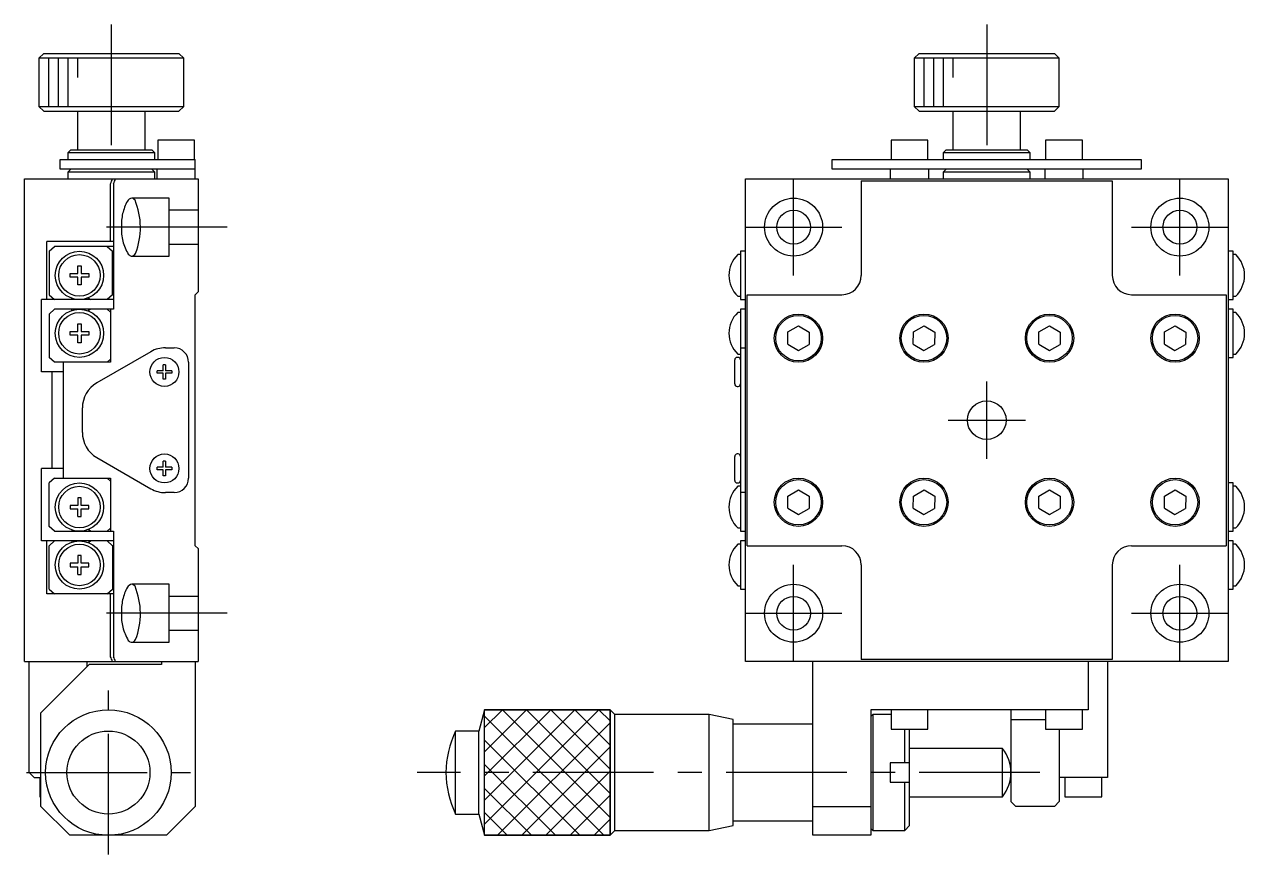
# Model space of a CAD drawing. Extents: x 13 to 355, y -3 to 252.
# Drawn here: x 229 to 355.4, y 127.5 to 213.5 of the extents above; entities that cross this region are included whole.
import ezdxf

# ---------------------------------------------------------------- set-up
doc = ezdxf.new("R2010")
doc.units = 0
doc.header["$LTSCALE"] = 10
doc.linetypes.add('CENTER', pattern=[2, 1.25, -0.25, 0.25, -0.25])
doc.linetypes.add('DASHED', pattern=[3.5, 2, -1.5])
doc.layers.get('0').update_dxf_attribs({"linetype": 'CONTINUOUS'})
doc.layers.add('CENTER', color=1, linetype='CENTER')

msp = doc.modelspace()

# ---------------------------------------------------------------- linework, layer by layer
at = {"color": 7, "linetype": 'CONTINUOUS'}
for p, q in [((231, 210.5), (230.5, 210)), ((230.5, 210), (230.5, 205)), ((245.5, 210), (230.5, 210)), ((231, 210.5), (245, 210.5)), ((245.5, 210), (245, 210.5)), ((245.5, 205), (245.5, 210)), ((321.655413, 210.5), (321.155413, 210)), ((321.155413, 210), (321.155413, 205)), ((336.155413, 210), (321.155413, 210)), ((321.655413, 210.5), (335.655413, 210.5)), ((336.155413, 210), (335.655413, 210.5)), ((336.155413, 205), (336.155413, 210)), ((230.5, 205), (231, 204.5)), ((230.5, 205), (245.5, 205)), ((245, 204.5), (245.5, 205)), ((321.155413, 205), (321.655413, 204.5)), ((321.155413, 205), (336.155413, 205)), ((335.655413, 204.5), (336.155413, 205)), ((231, 204.5), (245, 204.5)), ((234.5, 204.5), (234.5, 200.5)), ((241.5, 200.5), (241.5, 204.5)), ((321.655413, 204.5), (335.655413, 204.5)), ((325.155413, 204.5), (325.155413, 200.5)), ((332.155413, 200.5), (332.155413, 204.5)), ((242.8, 201.5), (242.8, 199.5)), ((246.6, 201.5), (242.8, 201.5)), ((246.6, 199.5), (246.6, 201.5)), ((322.555413, 201.5), (318.755413, 201.5)), ((318.755413, 201.5), (318.755413, 199.5)), ((322.555413, 199.5), (322.555413, 201.5)), ((338.555413, 201.5), (334.755413, 201.5)), ((334.755413, 201.5), (334.755413, 199.5)), ((338.555413, 199.5), (338.555413, 201.5)), ((233.8, 200.5), (233.5, 200.2)), ((233.5, 200.2), (233.5, 199.5)), ((242.5, 200.2), (233.5, 200.2)), ((233.8, 200.5), (242.2, 200.5)), ((242.5, 200.2), (242.2, 200.5)), ((242.5, 199.5), (242.5, 200.2)), ((324.455413, 200.5), (324.155413, 200.2)), ((324.155413, 200.2), (324.155413, 199.5)), ((333.155413, 200.2), (324.155413, 200.2)), ((324.455413, 200.5), (332.855413, 200.5)), ((333.155413, 200.2), (332.855413, 200.5)), ((333.155413, 199.5), (333.155413, 200.2)), ((232.7, 198.5), (232.7, 199.5)), ((232.7, 199.5), (246.7, 199.5)), ((246.7, 198.5), (232.7, 198.5)), ((233.8, 198.5), (233.5, 198.2)), ((242.5, 198.2), (242.2, 198.5)), ((242.7, 198.5), (242.7, 197.5)), ((246.7, 197.5), (246.7, 199.5)), ((312.655413, 198.5), (312.655413, 199.5)), ((312.655413, 199.5), (344.655413, 199.5)), ((344.655413, 198.5), (312.655413, 198.5)), ((318.655413, 198.5), (318.655413, 197.5)), ((322.655413, 197.5), (322.655413, 198.5)), ((324.455413, 198.5), (324.155413, 198.2)), ((333.155413, 198.2), (332.855413, 198.5)), ((334.655413, 198.5), (334.655413, 197.5)), ((338.655413, 197.5), (338.655413, 198.5)), ((344.655413, 199.5), (344.655413, 198.5)), ((229, 147.5), (229, 197.5)), ((229, 197.5), (247, 197.5)), ((233.5, 198.2), (233.5, 197.5)), ((242.5, 198.2), (233.5, 198.2)), ((242.5, 197.5), (242.5, 198.2)), ((247, 197.5), (247, 185.8)), ((303.655413, 147.5), (303.655413, 197.5)), ((303.655413, 197.5), (353.655413, 197.5)), ((315.655413, 197.3), (341.655413, 197.3)), ((315.655413, 197.3), (315.655413, 187.5)), ((324.155413, 198.2), (324.155413, 197.5)), ((333.155413, 198.2), (324.155413, 198.2)), ((333.155413, 197.5), (333.155413, 198.2)), ((341.655413, 197.3), (341.655413, 187.5)), ((353.655413, 197.5), (353.655413, 147.5)), ((237.915193, 191), (237.915193, 197)), ((238.240949, 197), (238.240949, 184)), ((231.335456, 185), (231.335456, 191)), ((238.240949, 191), (231.335456, 191)), ((231.547455, 190), (232.1225, 190.5)), ((231.547455, 190), (231.547455, 185.5)), ((238.240949, 190.5), (232.1225, 190.5)), ((237.583274, 190.5), (238.110673, 190)), ((238.110673, 185.5), (238.110673, 190)), ((238.110673, 190), (238.240949, 190)), ((303.155413, 189.65), (302.863166, 189.65)), ((303.655413, 190), (303.155413, 190)), ((303.155413, 190), (303.155413, 185)), ((354.155413, 190), (353.655413, 190)), ((354.155413, 185), (354.155413, 190)), ((354.447661, 189.65), (354.155413, 189.65)), ((234.52, 188.473388), (234.88, 188.473388)), ((234.52, 187.68), (234.52, 188.473388)), ((234.88, 188.473388), (234.88, 187.68)), ((233.726612, 187.68), (234.52, 187.68)), ((233.726612, 187.32), (233.726612, 187.68)), ((234.52, 187.32), (233.726612, 187.32)), ((234.52, 186.526612), (234.52, 187.32)), ((234.88, 187.68), (235.673388, 187.68)), ((234.88, 187.32), (234.88, 186.526612)), ((235.673388, 187.32), (234.88, 187.32)), ((235.673388, 187.68), (235.673388, 187.32)), ((234.88, 186.526612), (234.52, 186.526612)), ((246.7, 185.5), (247, 185.8)), ((230.780788, 177.5), (230.780788, 185)), ((238.240949, 185), (230.780788, 185)), ((231.547455, 185.5), (232.1225, 185)), ((233.863938, 185), (233.940702, 185.118432)), ((235.602909, 185.16913), (235.86053, 185)), ((238.110673, 185.5), (237.583274, 185)), ((238.240949, 185.5), (238.110673, 185.5)), ((246.7, 159.5), (246.7, 185.5)), ((302.863166, 185.35), (303.155413, 185.35)), ((303.155413, 185), (303.655413, 185)), ((303.855413, 159.5), (303.855413, 185.5)), ((303.855413, 185.5), (313.655413, 185.5)), ((343.655413, 185.5), (353.455413, 185.5)), ((353.455413, 185.5), (353.455413, 159.5)), ((353.655413, 185), (354.155413, 185)), ((354.155413, 185.35), (354.447661, 185.35)), ((232.1225, 184), (231.547455, 183.5)), ((231.547455, 183.5), (231.547455, 179)), ((238.240949, 184), (232.1225, 184)), ((233.940702, 183.881568), (233.863938, 184)), ((235.86053, 184), (235.602909, 183.83087)), ((237.583274, 184), (237.915233, 183.685363)), ((237.915193, 184), (237.915193, 178.5)), ((303.155413, 183.65), (302.863166, 183.65)), ((303.655413, 184), (303.155413, 184)), ((303.155413, 184), (303.155413, 161)), ((354.155413, 184), (353.655413, 184)), ((354.155413, 179), (354.155413, 184)), ((354.447661, 183.65), (354.155413, 183.65)), ((234.52, 182.473388), (234.88, 182.473388)), ((234.52, 181.68), (234.52, 182.473388)), ((234.88, 182.473388), (234.88, 181.68)), ((308.06121, 181.645021), (309.166917, 182.270118)), ((309.166917, 182.270118), (310.26112, 181.625097)), ((321.06121, 181.645021), (322.166917, 182.270118)), ((322.166917, 182.270118), (323.26112, 181.625097)), ((334.06121, 181.645021), (335.166917, 182.270118)), ((335.166917, 182.270118), (336.26112, 181.625097)), ((347.06121, 181.645021), (348.166917, 182.270118)), ((348.166917, 182.270118), (349.26112, 181.625097)), ((233.726612, 181.68), (234.52, 181.68)), ((233.726612, 181.32), (233.726612, 181.68)), ((234.52, 181.32), (233.726612, 181.32)), ((234.52, 180.526612), (234.52, 181.32)), ((234.88, 181.68), (235.673388, 181.68)), ((234.88, 181.32), (234.88, 180.526612)), ((235.673388, 181.32), (234.88, 181.32)), ((235.673388, 181.68), (235.673388, 181.32)), ((308.049707, 180.374903), (308.06121, 181.645021)), ((310.26112, 181.625097), (310.249616, 180.354979)), ((321.049707, 180.374903), (321.06121, 181.645021)), ((323.26112, 181.625097), (323.249616, 180.354979)), ((334.049707, 180.374903), (334.06121, 181.645021)), ((336.26112, 181.625097), (336.249616, 180.354979)), ((347.049707, 180.374903), (347.06121, 181.645021)), ((349.26112, 181.625097), (349.249616, 180.354979)), ((234.88, 180.526612), (234.52, 180.526612)), ((242.098076, 179.598076), (236.5, 176.366025)), ((243.598076, 180), (244.5, 180)), ((303.155413, 180), (303.655413, 180)), ((308.049707, 180.374903), (309.14391, 179.729881)), ((309.14391, 179.729881), (310.249616, 180.354979)), ((321.049707, 180.374903), (322.14391, 179.729881)), ((322.14391, 179.729881), (323.249616, 180.354979)), ((334.049707, 180.374903), (335.14391, 179.729881)), ((335.14391, 179.729881), (336.249616, 180.354979)), ((347.049707, 180.374903), (348.14391, 179.729881)), ((348.14391, 179.729881), (349.249616, 180.354979)), ((232.1225, 178.5), (231.547455, 179)), ((237.915193, 178.5), (232.1225, 178.5)), ((233, 178.5), (233, 166.5)), ((237.915233, 178.814637), (237.583274, 178.5)), ((243.375, 177.625), (243.375, 178.25)), ((243.625, 178.25), (243.375, 178.25)), ((243.625, 178.25), (243.625, 177.625)), ((246, 178.5), (246, 166.5)), ((302.555413, 176.25), (302.555413, 178.75)), ((302.905413, 179), (302.805413, 179)), ((302.863166, 179.35), (303.155413, 179.35)), ((353.655413, 179), (354.155413, 179)), ((354.155413, 179.35), (354.447661, 179.35)), ((233, 177.5), (230.780788, 177.5)), ((231.889035, 167.5), (231.889035, 177.5)), ((242.75, 177.375), (242.75, 177.625)), ((243.375, 177.625), (242.75, 177.625)), ((243.375, 177.375), (242.75, 177.375)), ((243.375, 176.75), (243.375, 177.375)), ((244.25, 177.625), (243.625, 177.625)), ((243.625, 177.375), (243.625, 176.75)), ((244.25, 177.375), (243.625, 177.375)), ((244.25, 177.625), (244.25, 177.375)), ((243.625, 176.75), (243.375, 176.75)), ((302.805413, 176), (302.905413, 176)), ((235, 171.232051), (235, 173.767949)), ((236.5, 168.633975), (242.098076, 165.401924)), ((243.375, 167.625), (243.375, 168.25)), ((243.625, 168.25), (243.375, 168.25)), ((243.625, 168.25), (243.625, 167.625)), ((302.555413, 166.25), (302.555413, 168.75)), ((302.905413, 169), (302.805413, 169)), ((230.780788, 160), (230.780788, 167.5)), ((233, 167.5), (230.780788, 167.5)), ((242.75, 167.375), (242.75, 167.625)), ((243.375, 167.625), (242.75, 167.625)), ((243.375, 167.375), (242.75, 167.375)), ((243.375, 166.75), (243.375, 167.375)), ((244.25, 167.625), (243.625, 167.625)), ((243.625, 167.375), (243.625, 166.75)), ((244.25, 167.375), (243.625, 167.375)), ((244.25, 167.625), (244.25, 167.375)), ((232.1225, 166.5), (231.547455, 166)), ((231.547455, 161.5), (231.547455, 166)), ((232.1225, 166.5), (237.915193, 166.5)), ((237.915233, 166.185363), (237.583274, 166.5)), ((237.915193, 166.5), (237.915193, 161)), ((243.625, 166.75), (243.375, 166.75)), ((302.805413, 166), (302.905413, 166)), ((303.155413, 165.65), (302.863166, 165.65)), ((354.155413, 166), (353.655413, 166)), ((354.155413, 161), (354.155413, 166)), ((354.447661, 165.65), (354.155413, 165.65)), ((234.88, 164.473388), (234.52, 164.473388)), ((234.52, 164.473388), (234.52, 163.68)), ((234.88, 163.68), (234.88, 164.473388)), ((244.5, 165), (243.598076, 165)), ((303.655413, 165), (303.155413, 165)), ((308.049707, 163.374903), (308.06121, 164.645021)), ((308.06121, 164.645021), (309.166917, 165.270118)), ((309.166917, 165.270118), (310.26112, 164.625097)), ((310.26112, 164.625097), (310.249616, 163.354979)), ((321.049707, 163.374903), (321.06121, 164.645021)), ((321.06121, 164.645021), (322.166917, 165.270118)), ((322.166917, 165.270118), (323.26112, 164.625097)), ((323.26112, 164.625097), (323.249616, 163.354979)), ((334.049707, 163.374903), (334.06121, 164.645021)), ((334.06121, 164.645021), (335.166917, 165.270118)), ((335.166917, 165.270118), (336.26112, 164.625097)), ((336.26112, 164.625097), (336.249616, 163.354979)), ((347.049707, 163.374903), (347.06121, 164.645021)), ((347.06121, 164.645021), (348.166917, 165.270118)), ((348.166917, 165.270118), (349.26112, 164.625097)), ((349.26112, 164.625097), (349.249616, 163.354979)), ((234.52, 163.68), (233.726612, 163.68)), ((233.726612, 163.68), (233.726612, 163.32)), ((233.726612, 163.32), (234.52, 163.32)), ((234.52, 162.526612), (234.52, 163.32)), ((235.673388, 163.68), (234.88, 163.68)), ((234.88, 163.32), (235.673388, 163.32)), ((234.88, 162.526612), (234.88, 163.32)), ((235.673388, 163.32), (235.673388, 163.68)), ((308.049707, 163.374903), (309.14391, 162.729881)), ((309.14391, 162.729881), (310.249616, 163.354979)), ((321.049707, 163.374903), (322.14391, 162.729881)), ((322.14391, 162.729881), (323.249616, 163.354979)), ((334.049707, 163.374903), (335.14391, 162.729881)), ((335.14391, 162.729881), (336.249616, 163.354979)), ((347.049707, 163.374903), (348.14391, 162.729881)), ((348.14391, 162.729881), (349.249616, 163.354979)), ((234.52, 162.526612), (234.88, 162.526612)), ((232.1225, 161), (231.547455, 161.5)), ((232.1225, 161), (238.240949, 161)), ((233.940702, 161.118432), (233.863938, 161)), ((235.86053, 161), (235.602909, 161.16913)), ((237.583274, 161), (237.915233, 161.314637)), ((238.240949, 161), (238.240949, 148)), ((302.863166, 161.35), (303.155413, 161.35)), ((303.155413, 161), (303.655413, 161)), ((353.655413, 161), (354.155413, 161)), ((354.155413, 161.35), (354.447661, 161.35)), ((238.240949, 160), (230.780788, 160)), ((231.335456, 154.5), (231.335456, 160)), ((231.547455, 159.5), (232.1225, 160)), ((231.547455, 155), (231.547455, 159.5)), ((233.863938, 160), (233.940702, 159.881568)), ((235.602909, 159.83087), (235.86053, 160)), ((238.110673, 159.5), (237.583274, 160)), ((238.110673, 159.5), (238.110673, 155)), ((238.240949, 159.5), (238.110673, 159.5)), ((247, 159.2), (246.7, 159.5)), ((303.155413, 159.65), (302.863166, 159.65)), ((303.655413, 160), (303.155413, 160)), ((303.155413, 160), (303.155413, 155)), ((303.855413, 159.5), (313.655413, 159.5)), ((343.655413, 159.5), (353.455413, 159.5)), ((354.155413, 160), (353.655413, 160)), ((354.155413, 155), (354.155413, 160)), ((354.447661, 159.65), (354.155413, 159.65)), ((234.88, 158.473388), (234.52, 158.473388)), ((234.52, 158.473388), (234.52, 157.68)), ((234.88, 157.68), (234.88, 158.473388)), ((247, 159.2), (247, 147.5)), ((234.52, 157.68), (233.726612, 157.68)), ((233.726612, 157.68), (233.726612, 157.32)), ((233.726612, 157.32), (234.52, 157.32)), ((234.52, 156.526612), (234.52, 157.32)), ((235.673388, 157.68), (234.88, 157.68)), ((234.88, 156.526612), (234.88, 157.32)), ((234.88, 157.32), (235.673388, 157.32)), ((235.673388, 157.32), (235.673388, 157.68)), ((315.655413, 157.5), (315.655413, 147.7)), ((341.655413, 157.5), (341.655413, 147.7)), ((234.52, 156.526612), (234.88, 156.526612)), ((238.240949, 154.5), (231.335456, 154.5)), ((231.547455, 155), (232.1225, 154.5)), ((237.583274, 154.5), (238.110673, 155)), ((237.915193, 148), (237.915193, 154.5)), ((238.110673, 155), (238.240949, 155)), ((302.863166, 155.35), (303.155413, 155.35)), ((303.155413, 155), (303.655413, 155)), ((353.655413, 155), (354.155413, 155)), ((354.155413, 155.35), (354.447661, 155.35)), ((229, 147.5), (247, 147.5)), ((229.5, 136), (229.5, 147.5)), ((235.7, 147.2), (230.7, 142.2)), ((235.5, 147), (235.5, 147.5)), ((243.2, 147.2), (235.7, 147.2)), ((243.2, 147.5), (243.2, 147.2)), ((246.7, 147.5), (246.7, 132.5)), ((353.655413, 147.5), (303.655413, 147.5)), ((310.655413, 129.5), (310.655413, 147.5)), ((341.655413, 147.7), (315.655413, 147.7)), ((339.155413, 147.5), (339.155413, 142.5)), ((341.155413, 147.5), (341.155413, 135.5)), ((230.7, 132.5), (230.7, 142.2)), ((276.655406, 142.499999), (276.065918, 140.3)), ((276.655406, 142.499999), (289.655407, 142.499999)), ((276.655406, 129.500001), (276.655406, 142.499999)), ((290.155409, 141.999996), (289.655407, 142.499999)), ((289.655407, 142.499999), (289.655407, 129.500001)), ((299.905414, 141.999996), (290.155409, 141.999996)), ((290.155409, 130.000004), (290.155409, 141.999996)), ((302.405413, 141.499997), (299.905414, 141.999996)), ((299.905414, 130.000004), (299.905414, 141.999996)), ((339.155413, 142.5), (316.655413, 142.5)), ((316.655413, 142.5), (316.655413, 129.5)), ((316.855413, 142), (316.655413, 141.8)), ((318.755413, 142), (316.855413, 142)), ((316.855413, 142), (316.855413, 130)), ((318.755413, 142.5), (318.755413, 140.5)), ((322.555413, 140.5), (322.555413, 142.5)), ((331.155413, 142.5), (331.155413, 133)), ((334.755413, 142.5), (334.755413, 140.5)), ((338.555413, 140.5), (338.555413, 142.5)), ((276.065918, 140.3), (273.655407, 140.3)), ((273.655407, 131.7), (273.655407, 140.3)), ((276.065918, 131.7), (276.065918, 140.3)), ((302.405413, 130.500003), (302.405413, 141.499997)), ((310.655413, 141), (302.405413, 141)), ((318.755413, 140.5), (322.555413, 140.5)), ((320.155413, 137), (320.155413, 140.5)), ((320.655413, 130.5), (320.655413, 140.5)), ((331.155413, 141.5), (334.755413, 141.5)), ((334.755413, 140.5), (338.555413, 140.5)), ((336.155413, 140.5), (336.155413, 133)), ((330.277904, 138.499996), (320.655413, 138.499996)), ((330.277904, 133.500004), (330.277904, 138.499996)), ((318.655413, 137), (318.655413, 135)), ((320.655413, 137), (318.655413, 137)), ((229.5, 136), (230, 135.5)), ((230, 135.5), (230.7, 135.5)), ((230.6, 135.5), (230.6, 133.5)), ((341.155413, 135.5), (336.155413, 135.5)), ((336.755413, 135.5), (336.755413, 133.5)), ((340.555413, 133.5), (340.555413, 135.5)), ((318.655413, 135), (320.655413, 135)), ((320.155413, 130), (320.155413, 135)), ((230.6, 133.5), (230.7, 133.5)), ((320.655413, 133.500004), (330.277904, 133.500004)), ((331.655413, 132.5), (331.155413, 133)), ((336.155413, 133), (335.655413, 132.5)), ((336.755413, 133.5), (340.555413, 133.5)), ((230.7, 132.5), (233.7, 129.5)), ((243.7, 129.5), (246.7, 132.5)), ((273.655407, 131.7), (276.065918, 131.7)), ((276.065918, 131.7), (276.655406, 129.500001)), ((310.655413, 132.5), (316.655413, 132.5)), ((335.655413, 132.5), (331.655413, 132.5)), ((299.905414, 130.000004), (302.405413, 130.500003)), ((302.405413, 131), (310.655413, 131)), ((316.655413, 130.2), (316.855413, 130)), ((320.155413, 130), (320.655413, 130.5)), ((243.7, 129.5), (233.7, 129.5)), ((289.655407, 129.500001), (276.655406, 129.500001)), ((289.655407, 129.500001), (290.155409, 130.000004)), ((290.155409, 130.000004), (299.905414, 130.000004)), ((316.655413, 129.5), (310.655413, 129.5)), ((316.855413, 130), (320.155413, 130))]:
    msp.add_line(p, q, dxfattribs=at)
at = {"color": 3, "linetype": 'CONTINUOUS'}
for p, q in [((231.5, 210), (231.5, 205)), ((232.5, 210), (232.5, 205)), ((233.5, 210), (233.5, 205)), ((234.5, 210), (234.5, 208)), ((322.155413, 210), (322.155413, 205)), ((323.155413, 210), (323.155413, 205)), ((324.155413, 210), (324.155413, 205)), ((325.155413, 210), (325.155413, 208)), ((289.655407, 142.499999), (276.655406, 142.499999)), ((276.655406, 129.500001), (276.655406, 142.499999)), ((276.655406, 140.655406), (278.499999, 142.499999)), ((276.655406, 138.155406), (280.999999, 142.499999)), ((276.655406, 135.655406), (283.499999, 142.499999)), ((276.655406, 133.155406), (285.999999, 142.499999)), ((276.655406, 130.655406), (288.499999, 142.499999)), ((276.655406, 141.844594), (288.999999, 129.500001)), ((278.500001, 142.499999), (289.655407, 131.344593)), ((281.000001, 142.499999), (289.655407, 133.844593)), ((283.500001, 142.499999), (289.655407, 136.344593)), ((286.000001, 142.499999), (289.655407, 138.844593)), ((288.500001, 142.499999), (289.655407, 141.344593)), ((289.655407, 129.500001), (289.655407, 142.499999)), ((278.000001, 129.500001), (289.655407, 141.155407)), ((276.655406, 139.344594), (286.499999, 129.500001)), ((280.500001, 129.500001), (289.655407, 138.655407)), ((276.655406, 136.844594), (283.999999, 129.500001)), ((283.000001, 129.500001), (289.655407, 136.155407)), ((276.655406, 134.344594), (281.499999, 129.500001)), ((285.500001, 129.500001), (289.655407, 133.655407)), ((276.655406, 131.844594), (278.999999, 129.500001)), ((288.000001, 129.500001), (289.655407, 131.155407)), ((276.655406, 129.500001), (289.655407, 129.500001))]:
    msp.add_line(p, q, dxfattribs=at)
at = {"color": 3, "linetype": 'DASHED'}
for p, q in [((239.754718, 195.307998), (239.67028, 195.204626)), ((239.841027, 195.389893), (239.754718, 195.307998)), ((239.972578, 195.470943), (239.841027, 195.389893)), ((240.110469, 195.5), (239.972578, 195.470943)), ((244, 195.5), (240.110443, 195.5)), ((240.142372, 195.498408), (240.110469, 195.5)), ((240.265227, 195.461472), (240.142372, 195.498408)), ((240.381409, 195.377741), (240.265227, 195.461472)), ((240.454971, 195.296915), (240.381409, 195.377741)), ((244, 189.5), (244, 195.5)), ((247, 194.25), (244, 194.25)), ((239.751185, 189.69586), (239.834081, 189.615832)), ((239.834081, 189.615832), (239.9196, 189.555454)), ((239.9196, 189.555454), (240.04932, 189.505776)), ((240.222071, 189.519829), (240.345584, 189.590978)), ((240.345584, 189.590978), (240.426981, 189.669597)), ((240.426981, 189.669597), (240.504943, 189.771974)), ((244, 190.75), (247, 190.75)), ((240.04932, 189.505776), (240.110469, 189.5)), ((240.110432, 189.5), (244, 189.5)), ((240.110469, 189.5), (240.222071, 189.519829)), ((239.972578, 155.470943), (239.841027, 155.389893)), ((240.110469, 155.5), (239.972578, 155.470943)), ((244, 155.5), (240.110443, 155.5)), ((240.142372, 155.498408), (240.110469, 155.5)), ((240.265227, 155.461472), (240.142372, 155.498408)), ((240.381409, 155.377741), (240.265227, 155.461472)), ((244, 149.5), (244, 155.5)), ((239.754718, 155.307998), (239.67028, 155.204626)), ((239.841027, 155.389893), (239.754718, 155.307998)), ((240.454971, 155.296915), (240.381409, 155.377741)), ((247, 154.25), (244, 154.25)), ((244, 150.75), (247, 150.75)), ((239.751185, 149.69586), (239.834081, 149.615832)), ((239.834081, 149.615832), (239.9196, 149.555454)), ((239.9196, 149.555454), (240.04932, 149.505776)), ((240.04932, 149.505776), (240.110469, 149.5)), ((240.110432, 149.5), (244, 149.5)), ((240.110469, 149.5), (240.222071, 149.519829)), ((240.222071, 149.519829), (240.345584, 149.590978)), ((240.345584, 149.590978), (240.426981, 149.669597)), ((240.426981, 149.669597), (240.504943, 149.771974))]:
    msp.add_line(p, q, dxfattribs=at)
for centre in [(308.655413, 192.5), (348.655413, 192.5), (308.655413, 152.5), (348.655413, 152.5)]:
    msp.add_circle(centre, 3, dxfattribs=at)
at = {"color": 7, "linetype": 'CONTINUOUS'}
for centre, radius in [((308.655413, 192.5), 1.75), ((348.655413, 192.5), 1.75), ((234.7, 187.5), 2.5), ((234.7, 187.5), 2.15), ((234.7, 181.5), 2.5), ((234.7, 181.5), 2.15), ((309.155413, 181), 2.5), ((309.155413, 181), 2.35), ((322.155413, 181), 2.5), ((322.155413, 181), 2.35), ((335.155413, 181), 2.5), ((335.155413, 181), 2.35), ((348.155413, 181), 2.5), ((348.155413, 181), 2.35), ((243.5, 177.5), 1.5), ((328.655413, 172.5), 2), ((243.5, 167.5), 1.5), ((234.7, 163.5), 2.5), ((234.7, 163.5), 2.15), ((309.155413, 164), 2.5), ((309.155413, 164), 2.35), ((322.155413, 164), 2.5), ((322.155413, 164), 2.35), ((335.155413, 164), 2.5), ((335.155413, 164), 2.35), ((348.155413, 164), 2.5), ((348.155413, 164), 2.35), ((234.7, 157.5), 2.5), ((234.7, 157.5), 2.15), ((308.655413, 152.5), 1.75), ((348.655413, 152.5), 1.75), ((237.7, 136), 6.499999), ((237.7, 136), 4.3)]:
    msp.add_circle(centre, radius, dxfattribs=at)
for centre, radius, start, end in [((179, 222), 64, 337.006606, 337.491995), ((179, 222), 64.3, 337.119993, 337.602723), ((304.955413, 187.5), 3, 134.220044, 225.779956), ((352.355413, 187.5), 3, 314.220044, 45.779956), ((313.655413, 187.5), 2, 270, 0), ((343.655413, 187.5), 2, 180, 270), ((304.955413, 181.5), 3, 134.220044, 225.779956), ((352.355413, 181.5), 3, 314.220044, 45.779956), ((243.598076, 177), 3, 90, 120), ((244.5, 178.5), 1.5, 0, 90), ((302.805413, 178.75), 0.25, 90, 180), ((302.905413, 178.75), 0.25, 0, 90), ((238, 173.767949), 3, 120, 180), ((302.805413, 176.25), 0.25, 180, 270), ((302.905413, 176.25), 0.25, 270, 0), ((238, 171.232051), 3, 180, 240), ((302.805413, 168.75), 0.25, 90, 180), ((302.905413, 168.75), 0.25, 0, 90), ((244.5, 166.5), 1.5, 270, 0), ((304.955413, 163.5), 3, 134.220044, 225.779956), ((302.805413, 166.25), 0.25, 180, 270), ((302.905413, 166.25), 0.25, 270, 0), ((352.355413, 163.5), 3, 314.220044, 45.779956), ((243.598076, 168), 3, 240, 270), ((304.955413, 157.5), 3, 134.220044, 225.779956), ((313.655413, 157.5), 2, 0, 90), ((343.655413, 157.5), 2, 90, 180), ((352.355413, 157.5), 3, 314.220044, 45.779956), ((179, 123), 64, 22.508005, 22.993394), ((179, 123), 64.3, 22.397277, 22.880007), ((282.400408, 135.999998), 9.745001, 153.816202, 206.183785), ((327.155409, 135.999997), 3.999997, 321.317827, 38.682205)]:
    msp.add_arc(centre, radius, start, end, dxfattribs=at)
at = {"color": 3, "linetype": 'DASHED'}
for centre, radius, start, end in [((244.262773, 192.719713), 5.221665, 151.583003, 182.411559), ((233.57462, 192.471987), 7.437705, 338.714405, 22.322029), ((244.13741, 192.290133), 5.096, 177.639742, 210.602583), ((244.262773, 152.719713), 5.221665, 151.583003, 182.411559), ((233.57462, 152.471987), 7.437705, 338.714405, 22.322029), ((244.13741, 152.290133), 5.096, 177.639742, 210.602583)]:
    msp.add_arc(centre, radius, start, end, dxfattribs=at)
at = {"layer": 'CENTER', "color": 1, "linetype": 'CENTER'}
for p, q in [((238, 213.5), (238, 199.5)), ((328.655413, 213.5), (328.655413, 199.5)), ((308.655413, 187.5), (308.655413, 197.5)), ((348.655413, 187.5), (348.655413, 197.5)), ((250, 192.5), (236.045733, 192.5)), ((303.655413, 192.5), (313.655413, 192.5)), ((343.655413, 192.5), (353.655413, 192.5)), ((328.655413, 168.5), (328.655413, 176.5)), ((324.655413, 172.5), (332.655413, 172.5)), ((308.655413, 147.5), (308.655413, 157.5)), ((348.655413, 147.5), (348.655413, 157.5)), ((250, 152.5), (236.045733, 152.5)), ((303.655413, 152.5), (313.655413, 152.5)), ((343.655413, 152.5), (353.655413, 152.5)), ((237.7, 127.500001), (237.7, 144.499999)), ((229.200001, 136), (246.199999, 136)), ((334.155413, 136), (269.655406, 136))]:
    msp.add_line(p, q, dxfattribs=at)

doc.saveas('drawing.dxf')
